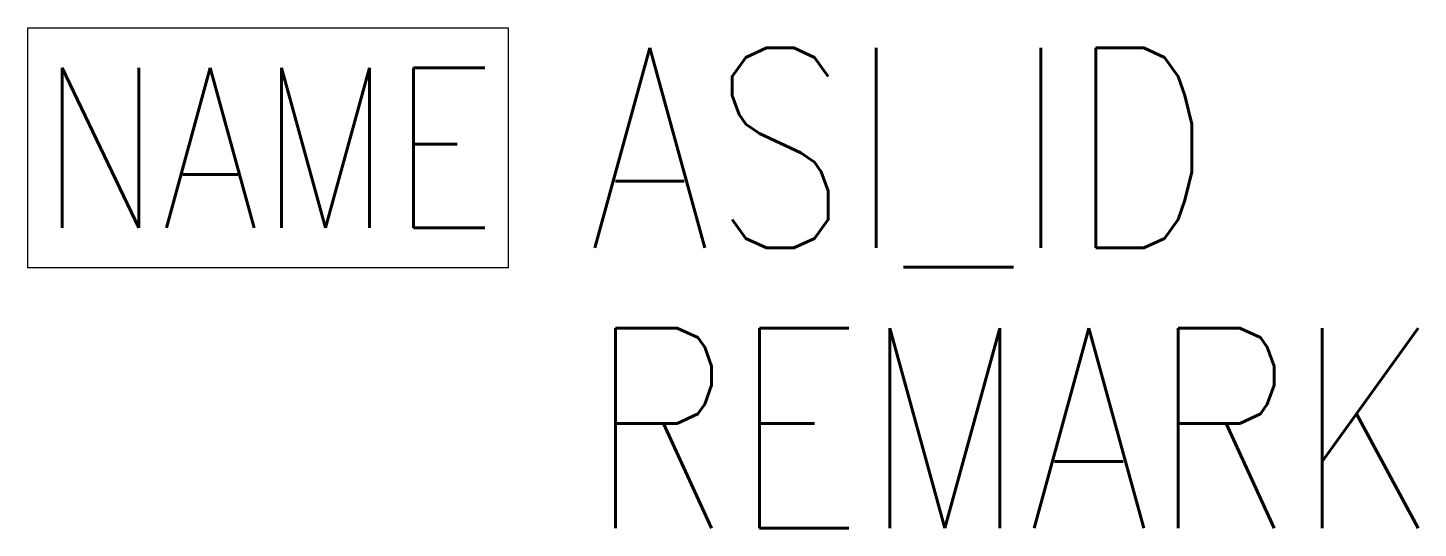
# Model space of a CAD drawing. Header units: millimetres. Extents: x -300 to 1437, y -487 to 138.
import ezdxf
from ezdxf.enums import TextEntityAlignment as Align

# ---------------------------------------------------------------- set-up
doc = ezdxf.new("R2010")
doc.units = ezdxf.units.MM
doc.header["$LTSCALE"] = 50
for name, color, linetype in [('LG_ASI', 7, 'CONTINUOUS'), ('LG_TEXT_ASI_id', 7, 'CONTINUOUS'), ('LG_TEXT_ASI_remark', 7, 'CONTINUOUS')]:
    doc.layers.add(name, color=color, linetype=linetype)
doc.styles.add('ROMANS', font='romans.shx', dxfattribs={"width": 0.8})

msp = doc.modelspace()

# ---------------------------------------------------------------- linework, layer by layer
at = {"layer": 'LG_ASI', "linetype": 'Continuous'}
msp.add_lwpolyline([(300, -162), (-300, -162), (-300, 138), (300, 138)], close=True, dxfattribs=at)

# ---------------------------------------------------------------- texts
at = {"layer": 'LG_ASI', "linetype": 'Continuous', "style": 'ROMANS', "width": 0.8}
msp.add_attdef('NAME', text='ASI', height=200, dxfattribs=at).set_placement((0, -12), align=Align.MIDDLE_CENTER)
at = {"layer": 'LG_TEXT_ASI_id', "style": 'ROMANS', "width": 0.8}
msp.add_attdef('ASI_ID', (400, -137), 'AAAA.ZZ.SS.???', height=250, dxfattribs=at)
at = {"layer": 'LG_TEXT_ASI_remark', "style": 'ROMANS', "width": 0.8}
msp.add_attdef('REMARK', (400, -487), '', height=250, dxfattribs=at)

doc.saveas('drawing.dxf')
